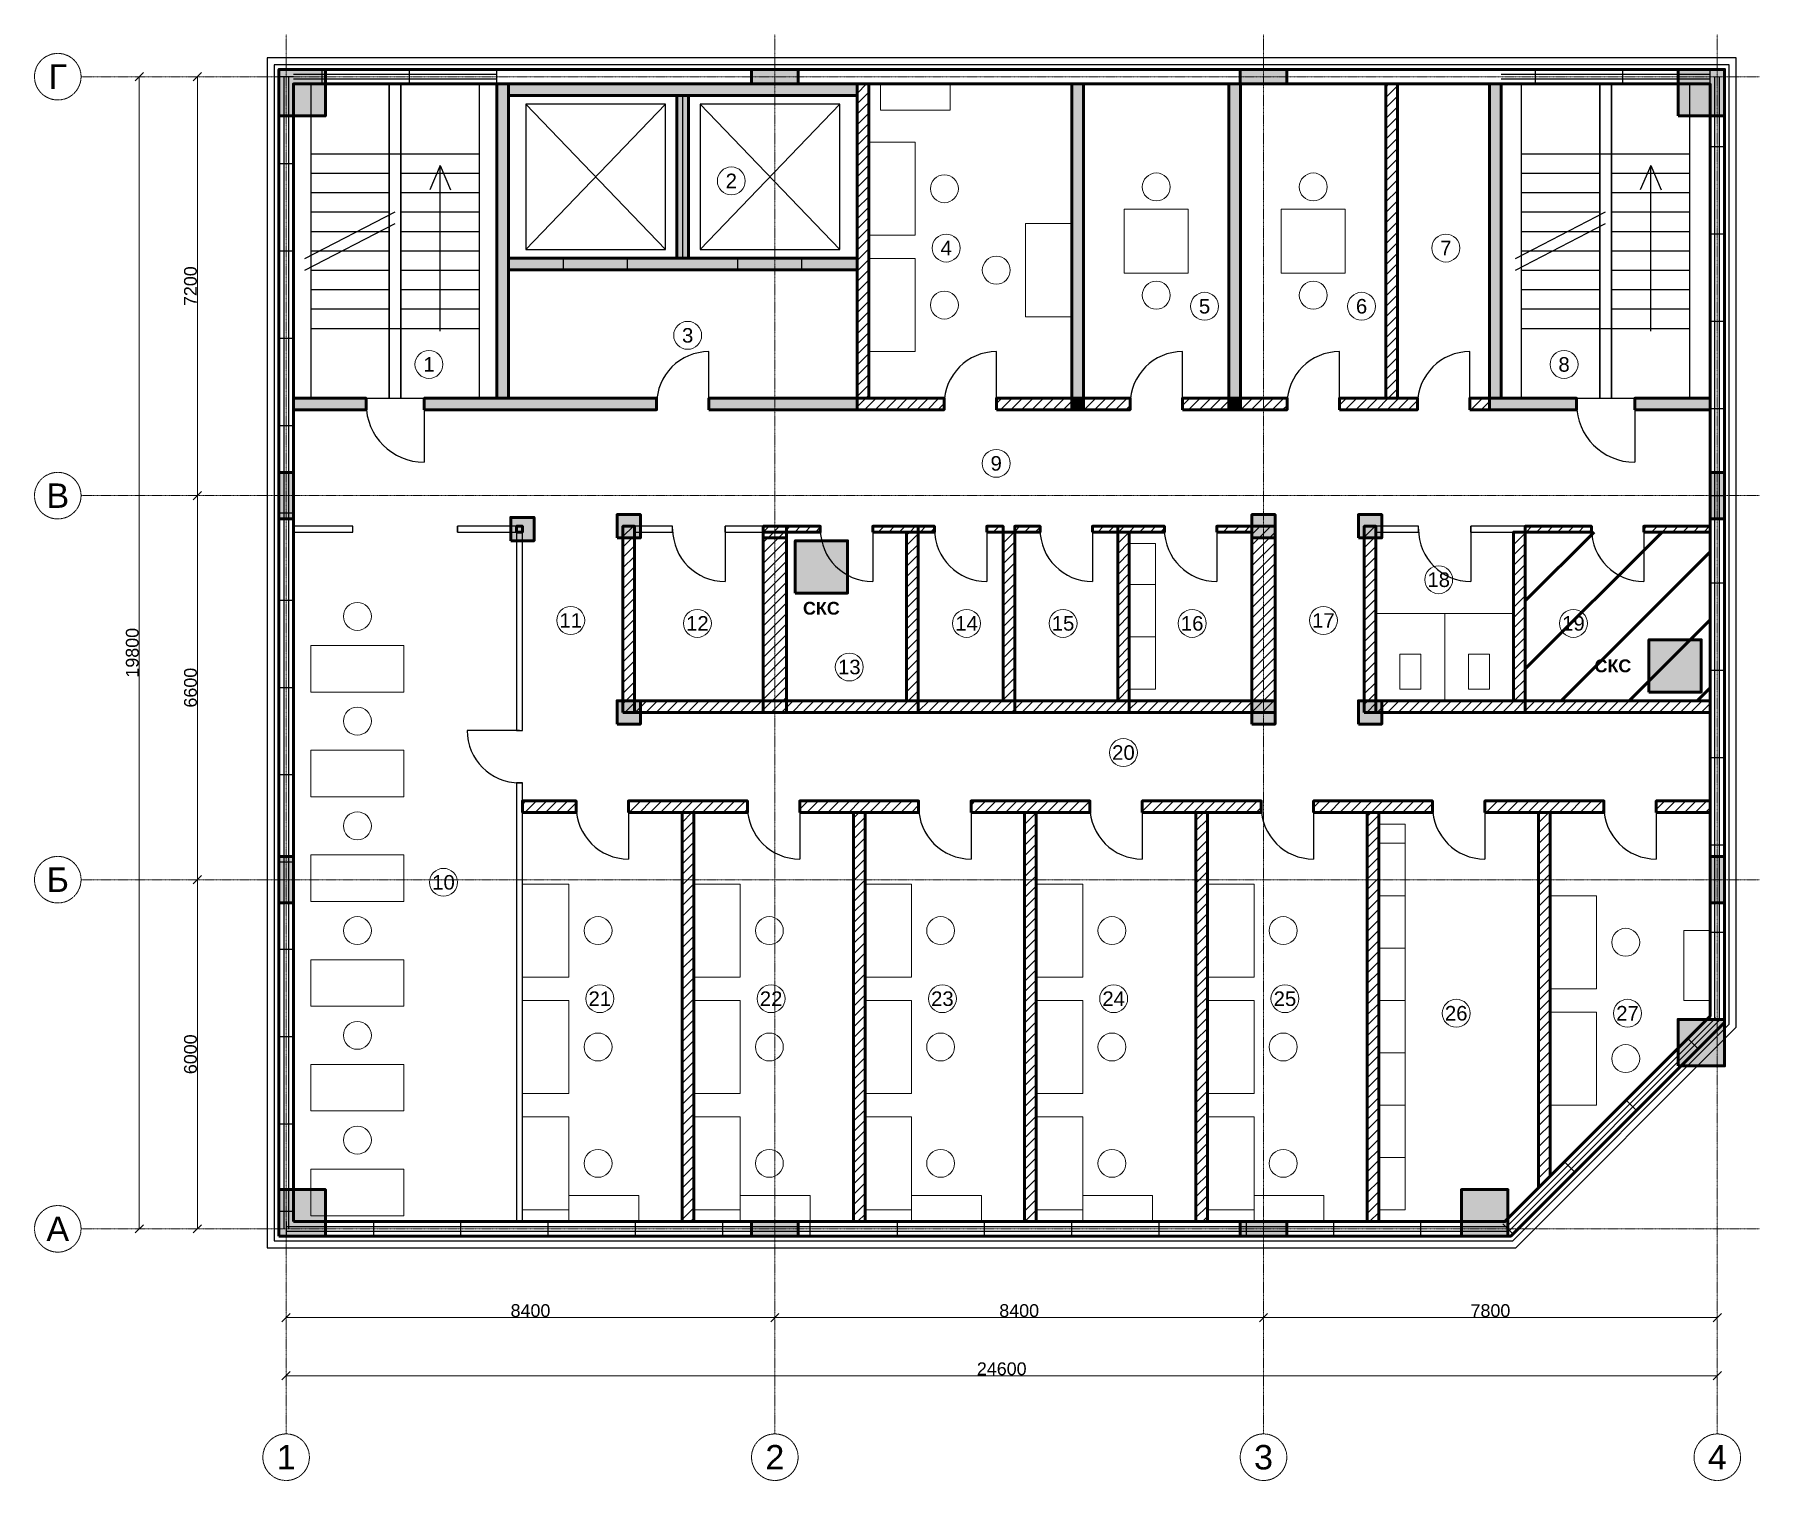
# Model space of a CAD drawing. Header units: millimetres. Extents: x -4325 to 25325, y -4325 to 20525.
import ezdxf
from ezdxf.enums import TextEntityAlignment as Align

# ---------------------------------------------------------------- set-up
doc = ezdxf.new("R2010")
doc.units = ezdxf.units.MM
doc.linetypes.add('CENTER2', pattern=[2.541, 1.587, -0.318, 0.318, -0.318])
for name, color, linetype, lineweight in [('A-ANNO-ROOM', 7, 'CONTINUOUS', 18), ('A-DIMS', 8, 'CONTINUOUS', 13), ('A-DOOR', 3, 'CONTINUOUS', 25), ('A-ELEV', 7, 'CONTINUOUS', 25), ('A-FACADE-PANEL', 8, 'CONTINUOUS', 25), ('A-FURN', 8, 'CONTINUOUS', 18), ('A-GLAZ-RIBBON', 5, 'CONTINUOUS', 25), ('A-GRID', 8, 'CENTER2', 13), ('A-HATCH', 9, 'CONTINUOUS', 9), ('A-OUTLINE', 7, 'CONTINUOUS', 50), ('A-SANI', 8, 'CONTINUOUS', 18), ('A-STAIR', 7, 'CONTINUOUS', 25), ('A-WALL-BLOCK', 9, 'CONTINUOUS', 50), ('A-WALL-GLASS', 4, 'CONTINUOUS', 25), ('A-WALL-RC', 7, 'CONTINUOUS', 50), ('E-SCS-RISER', 1, 'CONTINUOUS', 50), ('E-SERVER-ROOM', 1, 'CONTINUOUS', 50)]:
    doc.layers.add(name, color=color, linetype=linetype, lineweight=lineweight)
doc.styles.add('Arial-Bold', font='arialbd.ttf')
doc.styles.get("Standard").update_dxf_attribs({"font": 'arial.ttf'})

msp = doc.modelspace()

# ---------------------------------------------------------------- hatches: boundary and pattern name
at = {"layer": 'A-HATCH'}
h = msp.add_hatch(dxfattribs=at)
h.set_pattern_fill('ANSI31', scale=40)
h.paths.add_polyline_path([(9815, 14275), (10015, 14275), (10015, 19675), (10015, 19675), (9815, 19675), (9815, 19675)])
h = msp.add_hatch(dxfattribs=at)
h.set_pattern_fill('ANSI31', scale=40)
h.paths.add_polyline_path([(18904, 14275), (19104, 14275), (19104, 19675), (19104, 19675), (18904, 19675), (18904, 19675)])
h = msp.add_hatch(dxfattribs=at)
h.set_pattern_fill('ANSI31', scale=40)
h.paths.add_polyline_path([(9815, 14075), (11310, 14075), (11310, 14275), (9815, 14275)])
h = msp.add_hatch(dxfattribs=at)
h.set_pattern_fill('ANSI31', scale=40)
h.paths.add_polyline_path([(12210, 14075), (13506, 14075), (13506, 14275), (12210, 14275)])
h = msp.add_hatch(dxfattribs=at)
h.set_pattern_fill('ANSI31', scale=40)
h.paths.add_polyline_path([(13706, 14075), (14506, 14075), (14506, 14275), (13706, 14275)])
h = msp.add_hatch(dxfattribs=at)
h.set_pattern_fill('ANSI31', scale=40)
h.paths.add_polyline_path([(15406, 14075), (16205, 14075), (16205, 14275), (15406, 14275)])
h = msp.add_hatch(dxfattribs=at)
h.set_pattern_fill('ANSI31', scale=40)
h.paths.add_polyline_path([(16405, 14075), (17204, 14075), (17204, 14275), (16405, 14275)])
h = msp.add_hatch(dxfattribs=at)
h.set_pattern_fill('ANSI31', scale=40)
h.paths.add_polyline_path([(18104, 14075), (19445, 14075), (19445, 14275), (18104, 14275)])
h = msp.add_hatch(dxfattribs=at)
h.set_pattern_fill('ANSI31', scale=40)
h.paths.add_polyline_path([(20345, 14075), (20686, 14075), (20686, 14275), (20345, 14275)])
h = msp.add_hatch(dxfattribs=at)
h.set_pattern_fill('ANSI31', scale=40)
h.paths.add_polyline_path([(3962, 11975), (4062, 11975), (4062, 12075), (3962, 12075)])
h = msp.add_hatch(dxfattribs=at)
h.set_pattern_fill('ANSI31', scale=40)
h.paths.add_polyline_path([(5789, 8875), (5989, 8875), (5989, 12075), (5789, 12075)])
h = msp.add_hatch(dxfattribs=at)
h.set_pattern_fill('ANSI31', scale=40)
h.paths.add_polyline_path([(8200, 11875), (8600, 11875), (8600, 12075), (8200, 12075)])
h = msp.add_hatch(dxfattribs=at)
h.set_pattern_fill('ANSI31', scale=40)
h.paths.add_polyline_path([(8200, 9075), (8600, 9075), (8600, 11975), (8200, 11975)])
h = msp.add_hatch(dxfattribs=at)
h.set_pattern_fill('ANSI31', scale=40)
h.paths.add_polyline_path([(8600, 11975), (9182, 11975), (9182, 12075), (8600, 12075)])
h = msp.add_hatch(dxfattribs=at)
h.set_pattern_fill('ANSI31', scale=40)
h.paths.add_polyline_path([(10082, 11975), (10865, 11975), (10865, 12075), (10082, 12075)])
h = msp.add_hatch(dxfattribs=at)
h.set_pattern_fill('ANSI31', scale=40)
h.paths.add_polyline_path([(10665, 9075), (10865, 9075), (10865, 11975), (10665, 11975)])
h = msp.add_hatch(dxfattribs=at)
h.set_pattern_fill('ANSI31', scale=40)
h.paths.add_polyline_path([(10865, 11975), (11144, 11975), (11144, 12075), (10865, 12075)])
h = msp.add_hatch(dxfattribs=at)
h.set_pattern_fill('ANSI31', scale=40)
h.paths.add_polyline_path([(12044, 11975), (12324, 11975), (12324, 12075), (12044, 12075)])
h = msp.add_hatch(dxfattribs=at)
h.set_pattern_fill('ANSI31', scale=40)
h.paths.add_polyline_path([(12324, 9075), (12524, 9075), (12524, 11975), (12324, 11975)])
h = msp.add_hatch(dxfattribs=at)
h.set_pattern_fill('ANSI31', scale=40)
h.paths.add_polyline_path([(12524, 11975), (12958, 11975), (12958, 12075), (12524, 12075)])
h = msp.add_hatch(dxfattribs=at)
h.set_pattern_fill('ANSI31', scale=40)
h.paths.add_polyline_path([(13858, 11975), (14293, 11975), (14293, 12075), (13858, 12075)])
h = msp.add_hatch(dxfattribs=at)
h.set_pattern_fill('ANSI31', scale=40)
h.paths.add_polyline_path([(14293, 11975), (15096, 11975), (15096, 12075), (14293, 12075)])
h = msp.add_hatch(dxfattribs=at)
h.set_pattern_fill('ANSI31', scale=40)
h.paths.add_polyline_path([(14293, 9075), (14493, 9075), (14493, 11975), (14293, 11975)])
h = msp.add_hatch(dxfattribs=at)
h.set_pattern_fill('ANSI31', scale=40)
h.paths.add_polyline_path([(15996, 11975), (16600, 11975), (16600, 12075), (15996, 12075)])
h = msp.add_hatch(dxfattribs=at)
h.set_pattern_fill('ANSI31', scale=40)
h.paths.add_polyline_path([(16600, 8875), (17000, 8875), (17000, 12075), (16600, 12075)])
h = msp.add_hatch(dxfattribs=at)
h.set_pattern_fill('ANSI31', scale=40)
h.paths.add_polyline_path([(18531, 8875), (18731, 8875), (18731, 12075), (18531, 12075)])
h = msp.add_hatch(dxfattribs=at)
h.set_pattern_fill('ANSI31', scale=40)
h.paths.add_polyline_path([(21097, 9075), (21297, 9075), (21297, 11975), (21097, 11975)])
h = msp.add_hatch(dxfattribs=at)
h.set_pattern_fill('ANSI31', scale=40)
h.paths.add_polyline_path([(21297, 11975), (22436, 11975), (22436, 12075), (21297, 12075)])
h = msp.add_hatch(dxfattribs=at)
h.set_pattern_fill('ANSI31', scale=40)
h.paths.add_polyline_path([(23336, 11975), (24475, 11975), (24475, 11975), (24475, 12075), (24475, 12075), (23336, 12075)])
h = msp.add_hatch(dxfattribs=at)
h.set_pattern_fill('ANSI31', scale=40)
h.paths.add_polyline_path([(5989, 8875), (8200, 8875), (8200, 9075), (5989, 9075)])
h = msp.add_hatch(dxfattribs=at)
h.set_pattern_fill('ANSI31', scale=40)
h.paths.add_polyline_path([(8200, 8875), (8600, 8875), (8600, 9075), (8200, 9075)])
h = msp.add_hatch(dxfattribs=at)
h.set_pattern_fill('ANSI31', scale=40)
h.paths.add_polyline_path([(8600, 8875), (10865, 8875), (10865, 9075), (8600, 9075)])
h = msp.add_hatch(dxfattribs=at)
h.set_pattern_fill('ANSI31', scale=40)
h.paths.add_polyline_path([(10865, 8875), (12524, 8875), (12524, 9075), (10865, 9075)])
h = msp.add_hatch(dxfattribs=at)
h.set_pattern_fill('ANSI31', scale=40)
h.paths.add_polyline_path([(12524, 8875), (14493, 8875), (14493, 9075), (12524, 9075)])
h = msp.add_hatch(dxfattribs=at)
h.set_pattern_fill('ANSI31', scale=40)
h.paths.add_polyline_path([(14493, 8875), (16600, 8875), (16600, 9075), (14493, 9075)])
h = msp.add_hatch(dxfattribs=at)
h.set_pattern_fill('ANSI31', scale=40)
h.paths.add_polyline_path([(18731, 8875), (21297, 8875), (21297, 9075), (18731, 9075)])
h = msp.add_hatch(dxfattribs=at)
h.set_pattern_fill('ANSI31', scale=40)
h.paths.add_polyline_path([(21297, 8875), (24475, 8875), (24475, 8875), (24475, 9075), (24475, 9075), (21297, 9075)])
h = msp.add_hatch(dxfattribs=at)
h.set_pattern_fill('ANSI31', scale=40)
h.paths.add_polyline_path([(4062, 7155), (4984, 7155), (4984, 7355), (4062, 7355)])
h = msp.add_hatch(dxfattribs=at)
h.set_pattern_fill('ANSI31', scale=40)
h.paths.add_polyline_path([(5884, 7155), (7928, 7155), (7928, 7355), (5884, 7355)])
h = msp.add_hatch(dxfattribs=at)
h.set_pattern_fill('ANSI31', scale=40)
h.paths.add_polyline_path([(6806, 125), (7006, 125), (7006, 125), (7006, 7155), (6806, 7155), (6806, 125)])
h = msp.add_hatch(dxfattribs=at)
h.set_pattern_fill('ANSI31', scale=40)
h.paths.add_polyline_path([(8828, 7155), (10872, 7155), (10872, 7355), (8828, 7355)])
h = msp.add_hatch(dxfattribs=at)
h.set_pattern_fill('ANSI31', scale=40)
h.paths.add_polyline_path([(9750, 125), (9950, 125), (9950, 125), (9950, 7155), (9750, 7155), (9750, 125)])
h = msp.add_hatch(dxfattribs=at)
h.set_pattern_fill('ANSI31', scale=40)
h.paths.add_polyline_path([(11772, 7155), (13816, 7155), (13816, 7355), (11772, 7355)])
h = msp.add_hatch(dxfattribs=at)
h.set_pattern_fill('ANSI31', scale=40)
h.paths.add_polyline_path([(12694, 125), (12894, 125), (12894, 125), (12894, 7155), (12694, 7155), (12694, 125)])
h = msp.add_hatch(dxfattribs=at)
h.set_pattern_fill('ANSI31', scale=40)
h.paths.add_polyline_path([(14716, 7155), (16760, 7155), (16760, 7355), (14716, 7355)])
h = msp.add_hatch(dxfattribs=at)
h.set_pattern_fill('ANSI31', scale=40)
h.paths.add_polyline_path([(15638, 125), (15838, 125), (15838, 125), (15838, 7155), (15638, 7155), (15638, 125)])
h = msp.add_hatch(dxfattribs=at)
h.set_pattern_fill('ANSI31', scale=40)
h.paths.add_polyline_path([(17660, 7155), (19704, 7155), (19704, 7355), (17660, 7355)])
h = msp.add_hatch(dxfattribs=at)
h.set_pattern_fill('ANSI31', scale=40)
h.paths.add_polyline_path([(18582, 125), (18782, 125), (18782, 125), (18782, 7155), (18582, 7155), (18582, 125)])
h = msp.add_hatch(dxfattribs=at)
h.set_pattern_fill('ANSI31', scale=40)
h.paths.add_polyline_path([(20604, 7155), (22650, 7155), (22650, 7355), (20604, 7355)])
h = msp.add_hatch(dxfattribs=at)
h.set_pattern_fill('ANSI31', scale=40)
h.paths.add_polyline_path([(21726, 903), (21726, 7155), (21526, 7155), (21526, 703)])
h = msp.add_hatch(dxfattribs=at)
h.set_pattern_fill('ANSI31', scale=40)
h.paths.add_polyline_path([(23550, 7155), (24475, 7155), (24475, 7155), (24475, 7355), (24475, 7355), (23550, 7355)])
at = {"layer": 'A-WALL-RC'}
h = msp.add_hatch(color=7, dxfattribs=at)
h.dxf.hatch_style = 1
h.paths.add_polyline_path([(-125, 19125), (675, 19125), (675, 19925), (-125, 19925)])
h = msp.add_hatch(color=7, dxfattribs=at)
h.dxf.hatch_style = 1
h.paths.add_polyline_path([(8000, 19675), (8800, 19675), (8800, 19925), (8000, 19925)])
h = msp.add_hatch(color=7, dxfattribs=at)
h.dxf.hatch_style = 1
h.paths.add_polyline_path([(16400, 19675), (17200, 19675), (17200, 19925), (16400, 19925)])
h = msp.add_hatch(color=7, dxfattribs=at)
h.dxf.hatch_style = 1
h.paths.add_polyline_path([(23925, 19125), (24725, 19125), (24725, 19925), (23925, 19925)])
h = msp.add_hatch(color=7, dxfattribs=at)
h.dxf.hatch_style = 1
h.paths.add_polyline_path([(3622, 14275), (3822, 14275), (3822, 19675), (3822, 19675), (3622, 19675), (3622, 19675)])
h = msp.add_hatch(color=7, dxfattribs=at)
h.dxf.hatch_style = 1
h.paths.add_polyline_path([(3822, 19475), (9815, 19475), (9815, 19675), (9815, 19675), (3822, 19675), (3822, 19675)])
h = msp.add_hatch(color=7, dxfattribs=at)
h.dxf.hatch_style = 1
h.paths.add_polyline_path([(13506, 14275), (13706, 14275), (13706, 19675), (13706, 19675), (13506, 19675), (13506, 19675)])
h = msp.add_hatch(color=7, dxfattribs=at)
h.dxf.hatch_style = 1
h.paths.add_polyline_path([(16205, 14275), (16405, 14275), (16405, 19675), (16405, 19675), (16205, 19675), (16205, 19675)])
h = msp.add_hatch(color=7, dxfattribs=at)
h.dxf.hatch_style = 1
h.paths.add_polyline_path([(20686, 14275), (20886, 14275), (20886, 19675), (20886, 19675), (20686, 19675), (20686, 19675)])
h = msp.add_hatch(color=7, dxfattribs=at)
h.dxf.hatch_style = 1
h.paths.add_polyline_path([(6718, 16679), (6918, 16679), (6918, 19475), (6718, 19475)])
h = msp.add_hatch(color=7, dxfattribs=at)
h.dxf.hatch_style = 1
h.paths.add_polyline_path([(3822, 16479), (9815, 16479), (9815, 16679), (3822, 16679)])
h = msp.add_hatch(color=7, dxfattribs=at)
h.dxf.hatch_style = 1
h.paths.add_polyline_path([(125, 14075), (125, 14075), (1374, 14075), (1374, 14275), (125, 14275), (125, 14275)])
h = msp.add_hatch(color=7, dxfattribs=at)
h.dxf.hatch_style = 1
h.paths.add_polyline_path([(2374, 14075), (6368, 14075), (6368, 14275), (2374, 14275)])
h = msp.add_hatch(color=7, dxfattribs=at)
h.dxf.hatch_style = 1
h.paths.add_polyline_path([(7268, 14075), (9815, 14075), (9815, 14275), (7268, 14275)])
h = msp.add_hatch(color=7, dxfattribs=at)
h.dxf.hatch_style = 1
h.paths.add_polyline_path([(13506, 14075), (13706, 14075), (13706, 14275), (13506, 14275)])
h = msp.add_hatch(color=7, dxfattribs=at)
h.dxf.hatch_style = 1
h.paths.add_polyline_path([(16205, 14075), (16405, 14075), (16405, 14275), (16205, 14275)])
h = msp.add_hatch(color=7, dxfattribs=at)
h.dxf.hatch_style = 1
h.paths.add_polyline_path([(20686, 14075), (22180, 14075), (22180, 14275), (20686, 14275)])
h = msp.add_hatch(color=7, dxfattribs=at)
h.dxf.hatch_style = 1
h.paths.add_polyline_path([(23180, 14075), (24475, 14075), (24475, 14075), (24475, 14275), (24475, 14275), (23180, 14275)])
h = msp.add_hatch(color=7, dxfattribs=at)
h.dxf.hatch_style = 1
h.paths.add_polyline_path([(-125, 12200), (125, 12200), (125, 13000), (-125, 13000)])
h = msp.add_hatch(color=7, dxfattribs=at)
h.dxf.hatch_style = 1
h.paths.add_polyline_path([(24475, 12200), (24725, 12200), (24725, 13000), (24475, 13000)])
h = msp.add_hatch(color=7, dxfattribs=at)
h.dxf.hatch_style = 1
h.paths.add_polyline_path([(3862, 11825), (4262, 11825), (4262, 12225), (3862, 12225)])
h = msp.add_hatch(color=7, dxfattribs=at)
h.dxf.hatch_style = 1
h.paths.add_polyline_path([(5689, 11875), (6089, 11875), (6089, 12275), (5689, 12275)])
h = msp.add_hatch(color=7, dxfattribs=at)
h.dxf.hatch_style = 1
h.paths.add_polyline_path([(16600, 11875), (17000, 11875), (17000, 12275), (16600, 12275)])
h = msp.add_hatch(color=7, dxfattribs=at)
h.dxf.hatch_style = 1
h.paths.add_polyline_path([(18431, 11875), (18831, 11875), (18831, 12275), (18431, 12275)])
h = msp.add_hatch(color=7, dxfattribs=at)
h.dxf.hatch_style = 1
h.paths.add_polyline_path([(5689, 8675), (6089, 8675), (6089, 9075), (5689, 9075)])
h = msp.add_hatch(color=7, dxfattribs=at)
h.dxf.hatch_style = 1
h.paths.add_polyline_path([(16600, 8675), (17000, 8675), (17000, 9075), (16600, 9075)])
h = msp.add_hatch(color=7, dxfattribs=at)
h.dxf.hatch_style = 1
h.paths.add_polyline_path([(18431, 8675), (18831, 8675), (18831, 9075), (18431, 9075)])
h = msp.add_hatch(color=7, dxfattribs=at)
h.dxf.hatch_style = 1
h.paths.add_polyline_path([(-125, 5600), (125, 5600), (125, 6400), (-125, 6400)])
h = msp.add_hatch(color=7, dxfattribs=at)
h.dxf.hatch_style = 1
h.paths.add_polyline_path([(24475, 5600), (24725, 5600), (24725, 6400), (24475, 6400)])
h = msp.add_hatch(color=7, dxfattribs=at)
h.dxf.hatch_style = 1
h.paths.add_polyline_path([(23925, 2800), (24725, 2800), (24725, 3600), (23925, 3600)])
h = msp.add_hatch(color=7, dxfattribs=at)
h.dxf.hatch_style = 1
h.paths.add_polyline_path([(-125, -125), (675, -125), (675, 675), (-125, 675)])
h = msp.add_hatch(color=7, dxfattribs=at)
h.dxf.hatch_style = 1
h.paths.add_polyline_path([(20200, -125), (21000, -125), (21000, 675), (20200, 675)])
h = msp.add_hatch(color=7, dxfattribs=at)
h.dxf.hatch_style = 1
h.paths.add_polyline_path([(8000, -125), (8800, -125), (8800, 125), (8000, 125)])
h = msp.add_hatch(color=7, dxfattribs=at)
h.dxf.hatch_style = 1
h.paths.add_polyline_path([(16400, -125), (17200, -125), (17200, 125), (16400, 125)])
at = {"layer": 'E-SCS-RISER'}
h = msp.add_hatch(color=7, dxfattribs=at)
h.dxf.hatch_style = 1
h.paths.add_polyline_path([(8750, 10925), (9650, 10925), (9650, 11825), (8750, 11825)])
h = msp.add_hatch(color=7, dxfattribs=at)
h.dxf.hatch_style = 1
h.paths.add_polyline_path([(23425, 9225), (24325, 9225), (24325, 10125), (23425, 10125)])
at = {"layer": 'E-SERVER-ROOM'}
h = msp.add_hatch(dxfattribs=at)
h.set_pattern_fill('ANSI31', scale=260)
h.paths.add_polyline_path([(21297, 9075), (24475, 9075), (24475, 11975), (21297, 11975)])

# ---------------------------------------------------------------- linework, layer by layer
at = {"layer": 'A-ANNO-ROOM'}
for centre in [(7652, 18009), (11345, 16855), (19934, 16855), (15786, 15855), (18485, 15855), (6902, 15355), (2455, 14855), (21966, 14855), (12205, 13155), (19811, 11155), (4892, 10455), (17830, 10455), (7069, 10405), (11695, 10405), (13354, 10405), (15573, 10405), (22127, 10405), (9680, 9655), (14392, 8185), (2705, 5955), (5392, 3955), (8336, 3955), (11280, 3955), (14224, 3955), (17168, 3955), (20112, 3705), (23056, 3705)]:
    msp.add_circle(centre, 240, dxfattribs=at)
at = {"layer": 'A-DIMS'}
for p, q in [((-2596, 19729), (-2454, 19871)), ((-1596, 19729), (-1454, 19871)), ((-2525, 0), (-2525, 19800)), ((-1525, 12600), (-1525, 19800)), ((-1596, 12529), (-1454, 12671)), ((-1596, 12529), (-1454, 12671)), ((-1525, 6000), (-1525, 12600)), ((-1596, 5929), (-1454, 6071)), ((-1596, 5929), (-1454, 6071)), ((-1525, 0), (-1525, 6000)), ((-2596, -71), (-2454, 71)), ((-1596, -71), (-1454, 71)), ((-71, -1596), (71, -1454)), ((8329, -1596), (8471, -1454)), ((8329, -1596), (8471, -1454)), ((16729, -1596), (16871, -1454)), ((16729, -1596), (16871, -1454)), ((24529, -1596), (24671, -1454)), ((0, -1525), (8400, -1525)), ((8400, -1525), (16800, -1525)), ((16800, -1525), (24600, -1525)), ((-71, -2596), (71, -2454)), ((0, -2525), (24600, -2525)), ((24529, -2596), (24671, -2454))]:
    msp.add_line(p, q, dxfattribs=at)
at = {"layer": 'A-DOOR'}
for p, q in [((4770, 16479), (4770, 16679)), ((5870, 16479), (5870, 16679)), ((7767, 16479), (7767, 16679)), ((8867, 16479), (8867, 16679)), ((7268, 14175), (7268, 15075)), ((12210, 14175), (12210, 15075)), ((15406, 14175), (15406, 15075)), ((18104, 14175), (18104, 15075)), ((20345, 14175), (20345, 15075)), ((1374, 14075), (1374, 14275)), ((2374, 14075), (2374, 14275)), ((6368, 14075), (6368, 14275)), ((7268, 14075), (7268, 14275)), ((11310, 14075), (11310, 14275)), ((12210, 14075), (12210, 14275)), ((14506, 14075), (14506, 14275)), ((15406, 14075), (15406, 14275)), ((17204, 14075), (17204, 14275)), ((18104, 14075), (18104, 14275)), ((19445, 14075), (19445, 14275)), ((20345, 14075), (20345, 14275)), ((22180, 14075), (22180, 14275)), ((23180, 14075), (23180, 14275)), ((2374, 14175), (2374, 13175)), ((23180, 14175), (23180, 13175)), ((1144, 11975), (1144, 12075)), ((2944, 11975), (2944, 12075)), ((6644, 11975), (6644, 12075)), ((7544, 11975), (7544, 12075)), ((7544, 12025), (7544, 11125)), ((9182, 11975), (9182, 12075)), ((10082, 11975), (10082, 12075)), ((10082, 12025), (10082, 11125)), ((11144, 11975), (11144, 12075)), ((12044, 11975), (12044, 12075)), ((12044, 12025), (12044, 11125)), ((12958, 11975), (12958, 12075)), ((13858, 11975), (13858, 12075)), ((13858, 12025), (13858, 11125)), ((15096, 11975), (15096, 12075)), ((15996, 11975), (15996, 12075)), ((15996, 12025), (15996, 11125)), ((19464, 11975), (19464, 12075)), ((20364, 11975), (20364, 12075)), ((20364, 12025), (20364, 11125)), ((22436, 11975), (22436, 12075)), ((23336, 11975), (23336, 12075)), ((23336, 12025), (23336, 11125)), ((4012, 8565), (3112, 8565)), ((3962, 8565), (4062, 8565)), ((3962, 7665), (4062, 7665)), ((4984, 7155), (4984, 7355)), ((5884, 7155), (5884, 7355)), ((5884, 7255), (5884, 6355)), ((7928, 7155), (7928, 7355)), ((8828, 7155), (8828, 7355)), ((8828, 7255), (8828, 6355)), ((10872, 7155), (10872, 7355)), ((11772, 7155), (11772, 7355)), ((11772, 7255), (11772, 6355)), ((13816, 7155), (13816, 7355)), ((14716, 7155), (14716, 7355)), ((14716, 7255), (14716, 6355)), ((16760, 7155), (16760, 7355)), ((17660, 7155), (17660, 7355)), ((17660, 7255), (17660, 6355)), ((19704, 7155), (19704, 7355)), ((20604, 7155), (20604, 7355)), ((20604, 7255), (20604, 6355)), ((22650, 7155), (22650, 7355)), ((23550, 7155), (23550, 7355)), ((23550, 7255), (23550, 6355))]:
    msp.add_line(p, q, dxfattribs=at)
for centre, radius, start, end in [((7268, 14175), 900, 90, 180), ((12210, 14175), 900, 90, 180), ((15406, 14175), 900, 90, 180), ((18104, 14175), 900, 90, 180), ((20345, 14175), 900, 90, 180), ((2374, 14175), 1000, 180, -90), ((23180, 14175), 1000, 180, -90), ((7544, 12025), 900, 180, -90), ((10082, 12025), 900, 180, -90), ((12044, 12025), 900, 180, -90), ((13858, 12025), 900, 180, -90), ((15996, 12025), 900, 180, -90), ((20364, 12025), 900, 180, -90), ((23336, 12025), 900, 180, -90), ((4012, 8565), 900, 180, -90), ((5884, 7255), 900, 180, -90), ((8828, 7255), 900, 180, -90), ((11772, 7255), 900, 180, -90), ((14716, 7255), 900, 180, -90), ((17660, 7255), 900, 180, -90), ((20604, 7255), 900, 180, -90), ((23550, 7255), 900, 180, -90)]:
    msp.add_arc(centre, radius, start, end, dxfattribs=at)
at = {"layer": 'A-ELEV'}
for p, q in [((4120, 16829), (6520, 19325)), ((4120, 19325), (6520, 16829)), ((6818, 16679), (6818, 19475)), ((7117, 16829), (9517, 19325)), ((7117, 19325), (9517, 16829))]:
    msp.add_line(p, q, dxfattribs=at)
for points in [[(4120, 16829), (6520, 16829), (6520, 19325), (4120, 19325)], [(7117, 16829), (9517, 16829), (9517, 19325), (7117, 19325)]]:
    msp.add_lwpolyline(points, close=True, dxfattribs=at)
at = {"layer": 'A-FACADE-PANEL'}
for points in [[(-325, -325), (21135, -325), (24925, 3465), (24925, 20125), (-325, 20125)], [(-205, -205), (21085, -205), (24805, 3515), (24805, 20005), (-205, 20005)]]:
    msp.add_lwpolyline(points, close=True, dxfattribs=at)
at = {"layer": 'A-FURN'}
for p, q in [((14493, 11075), (14943, 11075)), ((14493, 10175), (14943, 10175)), ((18782, 6625), (19232, 6625)), ((18782, 5725), (19232, 5725)), ((18782, 4825), (19232, 4825)), ((18782, 3925), (19232, 3925)), ((18782, 3025), (19232, 3025)), ((18782, 2125), (19232, 2125)), ((18782, 1225), (19232, 1225))]:
    msp.add_line(p, q, dxfattribs=at)
for points in [[(10215, 19225), (11415, 19225), (11415, 19675), (10215, 19675)], [(10015, 17075), (10815, 17075), (10815, 18675), (10015, 18675)], [(14406, 16425), (15505, 16425), (15505, 17525), (14406, 17525)], [(17105, 16425), (18204, 16425), (18204, 17525), (17105, 17525)], [(12706, 15675), (13506, 15675), (13506, 17275), (12706, 17275)], [(10015, 15075), (10815, 15075), (10815, 16675), (10015, 16675)], [(14493, 9275), (14943, 9275), (14943, 11775), (14493, 11775)], [(425, 9225), (2025, 9225), (2025, 10025), (425, 10025)], [(425, 7425), (2025, 7425), (2025, 8225), (425, 8225)], [(18782, 325), (19232, 325), (19232, 6955), (18782, 6955)], [(425, 5625), (2025, 5625), (2025, 6425), (425, 6425)], [(4062, 4325), (4862, 4325), (4862, 5925), (4062, 5925)], [(7006, 4325), (7806, 4325), (7806, 5925), (7006, 5925)], [(9950, 4325), (10750, 4325), (10750, 5925), (9950, 5925)], [(12894, 4325), (13694, 4325), (13694, 5925), (12894, 5925)], [(15838, 4325), (16638, 4325), (16638, 5925), (15838, 5925)], [(21726, 4125), (22526, 4125), (22526, 5725), (21726, 5725)], [(24025, 3925), (24475, 3925), (24475, 5125), (24025, 5125)], [(425, 3825), (2025, 3825), (2025, 4625), (425, 4625)], [(4062, 2325), (4862, 2325), (4862, 3925), (4062, 3925)], [(7006, 2325), (7806, 2325), (7806, 3925), (7006, 3925)], [(9950, 2325), (10750, 2325), (10750, 3925), (9950, 3925)], [(12894, 2325), (13694, 2325), (13694, 3925), (12894, 3925)], [(15838, 2325), (16638, 2325), (16638, 3925), (15838, 3925)], [(21726, 2125), (22526, 2125), (22526, 3725), (21726, 3725)], [(425, 2025), (2025, 2025), (2025, 2825), (425, 2825)], [(4062, 325), (4862, 325), (4862, 1925), (4062, 1925)], [(7006, 325), (7806, 325), (7806, 1925), (7006, 1925)], [(9950, 325), (10750, 325), (10750, 1925), (9950, 1925)], [(12894, 325), (13694, 325), (13694, 1925), (12894, 1925)], [(15838, 325), (16638, 325), (16638, 1925), (15838, 1925)], [(425, 225), (2025, 225), (2025, 1025), (425, 1025)], [(4862, 125), (6062, 125), (6062, 575), (4862, 575)], [(7806, 125), (9006, 125), (9006, 575), (7806, 575)], [(10750, 125), (11950, 125), (11950, 575), (10750, 575)], [(13694, 125), (14894, 125), (14894, 575), (13694, 575)], [(16638, 125), (17838, 125), (17838, 575), (16638, 575)]]:
    msp.add_lwpolyline(points, close=True, dxfattribs=at)
for centre in [(11315, 17875), (14956, 17905), (17654, 17905), (12206, 16475), (11315, 15875), (14956, 16045), (17654, 16045), (1225, 10525), (1225, 8725), (1225, 6925), (1225, 5125), (5362, 5125), (8306, 5125), (11250, 5125), (14194, 5125), (17138, 5125), (23026, 4925), (1225, 3325), (5362, 3125), (8306, 3125), (11250, 3125), (14194, 3125), (17138, 3125), (23026, 2925), (1225, 1525), (5362, 1125), (8306, 1125), (11250, 1125), (14194, 1125), (17138, 1125)]:
    msp.add_circle(centre, 240, dxfattribs=at)
at = {"layer": 'A-GLAZ-RIBBON'}
for p, q in [((622, 19675), (622, 19925)), ((2122, 19675), (2122, 19925)), ((3622, 19675), (3622, 19925)), ((21475, 19675), (21475, 19925)), ((22975, 19675), (22975, 19925)), ((24475, 19675), (24475, 19925)), ((125, 19800), (-125, 19800)), ((-40, 19800), (-40, 0)), ((40, 19800), (40, 0)), ((3622, 19840), (125, 19840)), ((3622, 19760), (125, 19760)), ((24475, 19840), (20886, 19840)), ((24475, 19760), (20886, 19760)), ((24560, 3600), (24560, 19800)), ((24640, 3600), (24640, 19800)), ((24475, 18600), (24725, 18600)), ((125, 18300), (-125, 18300)), ((24475, 17100), (24725, 17100)), ((125, 16800), (-125, 16800)), ((24475, 15600), (24725, 15600)), ((125, 15300), (-125, 15300)), ((24475, 14100), (24725, 14100)), ((125, 13800), (-125, 13800)), ((24475, 12600), (24725, 12600)), ((125, 12300), (-125, 12300)), ((24475, 11100), (24725, 11100)), ((125, 10800), (-125, 10800)), ((24475, 9600), (24725, 9600)), ((125, 9300), (-125, 9300)), ((24475, 8100), (24725, 8100)), ((125, 7800), (-125, 7800)), ((24475, 6600), (24725, 6600)), ((125, 6300), (-125, 6300)), ((24475, 5100), (24725, 5100)), ((125, 4800), (-125, 4800)), ((20972, 28), (24572, 3628)), ((21028, -28), (24628, 3572)), ((24475, 3600), (24725, 3600)), ((125, 3300), (-125, 3300)), ((24094, 3270), (24270, 3094)), ((23033, 2210), (23210, 2033)), ((125, 1800), (-125, 1800)), ((21972, 1149), (22149, 972)), ((125, 300), (-125, 300)), ((0, 125), (0, -125)), ((0, 40), (21000, 40)), ((1500, 125), (1500, -125)), ((3000, 125), (3000, -125)), ((4500, 125), (4500, -125)), ((6000, 125), (6000, -125)), ((7500, 125), (7500, -125)), ((9000, 125), (9000, -125)), ((10500, 125), (10500, -125)), ((12000, 125), (12000, -125)), ((13500, 125), (13500, -125)), ((15000, 125), (15000, -125)), ((16500, 125), (16500, -125)), ((18000, 125), (18000, -125)), ((19500, 125), (19500, -125)), ((20912, 88), (21088, -88)), ((21000, 125), (21000, -125)), ((0, -40), (21000, -40))]:
    msp.add_line(p, q, dxfattribs=at)
at = {"layer": 'A-GRID'}
for p, q in [((0, -3525), (0, 20525)), ((8400, -3525), (8400, 20525)), ((16800, -3525), (16800, 20525)), ((24600, -3525), (24600, 20525)), ((-3525, 19800), (25325, 19800)), ((-3525, 12600), (25325, 12600)), ((-3525, 6000), (25325, 6000)), ((-3525, 0), (25325, 0))]:
    msp.add_line(p, q, dxfattribs=at)
for centre in [(-3925, 19800), (-3925, 12600), (-3925, 6000), (-3925, 0), (0, -3925), (8400, -3925), (16800, -3925), (24600, -3925)]:
    msp.add_circle(centre, 400, dxfattribs=at)
at = {"layer": 'A-OUTLINE'}
for points in [[(-125, -125), (21052, -125), (24725, 3548), (24725, 19925), (-125, 19925)], [(125, 125), (20948, 125), (24475, 3652), (24475, 19675), (125, 19675)]]:
    msp.add_lwpolyline(points, close=True, dxfattribs=at)
at = {"layer": 'A-SANI'}
for points in [[(18731, 9075), (19914, 9075), (19914, 10575), (18731, 10575)], [(19914, 9075), (21097, 9075), (21097, 10575), (19914, 10575)], [(19142, 9275), (19502, 9275), (19502, 9875), (19142, 9875)], [(20326, 9275), (20686, 9275), (20686, 9875), (20326, 9875)]]:
    msp.add_lwpolyline(points, close=True, dxfattribs=at)
at = {"layer": 'A-STAIR'}
for p, q in [((424, 18475), (1774, 18475)), ((424, 18475), (3324, 18475)), ((1974, 18475), (3324, 18475)), ((21230, 18475), (22580, 18475)), ((21230, 18475), (24130, 18475)), ((22780, 18475), (24130, 18475)), ((424, 18142), (1774, 18142)), ((1974, 18142), (3324, 18142)), ((2648, 18275), (2468, 17855)), ((2648, 15425), (2648, 18275)), ((2648, 18275), (2828, 17855)), ((21230, 18142), (22580, 18142)), ((22780, 18142), (24130, 18142)), ((23456, 18275), (23276, 17855)), ((23456, 15425), (23456, 18275)), ((23456, 18275), (23636, 17855)), ((424, 17808), (1774, 17808)), ((1974, 17808), (3324, 17808)), ((21230, 17808), (22580, 17808)), ((22780, 17808), (24130, 17808)), ((324, 16675), (1874, 17475)), ((324, 16475), (1874, 17275)), ((424, 17475), (1774, 17475)), ((1974, 17475), (3324, 17475)), ((21130, 16675), (22680, 17475)), ((21130, 16475), (22680, 17275)), ((21230, 17475), (22580, 17475)), ((22780, 17475), (24130, 17475)), ((424, 17142), (1774, 17142)), ((1974, 17142), (3324, 17142)), ((21230, 17142), (22580, 17142)), ((22780, 17142), (24130, 17142)), ((424, 16808), (1774, 16808)), ((1974, 16808), (3324, 16808)), ((21230, 16808), (22580, 16808)), ((22780, 16808), (24130, 16808)), ((424, 16475), (1774, 16475)), ((1974, 16475), (3324, 16475)), ((21230, 16475), (22580, 16475)), ((22780, 16475), (24130, 16475)), ((424, 16142), (1774, 16142)), ((1974, 16142), (3324, 16142)), ((21230, 16142), (22580, 16142)), ((22780, 16142), (24130, 16142)), ((424, 15808), (1774, 15808)), ((1974, 15808), (3324, 15808)), ((21230, 15808), (22580, 15808)), ((22780, 15808), (24130, 15808)), ((424, 15475), (3324, 15475)), ((21230, 15475), (24130, 15475))]:
    msp.add_line(p, q, dxfattribs=at)
for points in [[(424, 14275), (1774, 14275), (1774, 19675), (424, 19675)], [(1774, 14275), (1974, 14275), (1974, 19675), (1774, 19675)], [(1974, 14275), (3324, 14275), (3324, 19675), (1974, 19675)], [(21230, 14275), (22580, 14275), (22580, 19675), (21230, 19675)], [(22580, 14275), (22780, 14275), (22780, 19675), (22580, 19675)], [(22780, 14275), (24130, 14275), (24130, 19675), (22780, 19675)]]:
    msp.add_lwpolyline(points, close=True, dxfattribs=at)
at = {"layer": 'A-WALL-BLOCK'}
for points in [[(9815, 14275), (10015, 14275), (10015, 19675), (10015, 19675), (9815, 19675), (9815, 19675)], [(18904, 14275), (19104, 14275), (19104, 19675), (19104, 19675), (18904, 19675), (18904, 19675)], [(9815, 14075), (11310, 14075), (11310, 14275), (9815, 14275)], [(12210, 14075), (13506, 14075), (13506, 14275), (12210, 14275)], [(13706, 14075), (14506, 14075), (14506, 14275), (13706, 14275)], [(15406, 14075), (16205, 14075), (16205, 14275), (15406, 14275)], [(16405, 14075), (17204, 14075), (17204, 14275), (16405, 14275)], [(18104, 14075), (19445, 14075), (19445, 14275), (18104, 14275)], [(20345, 14075), (20686, 14075), (20686, 14275), (20345, 14275)], [(3962, 11975), (4062, 11975), (4062, 12075), (3962, 12075)], [(5789, 8875), (5989, 8875), (5989, 12075), (5789, 12075)], [(8200, 11875), (8600, 11875), (8600, 12075), (8200, 12075)], [(8200, 9075), (8600, 9075), (8600, 11975), (8200, 11975)], [(8600, 11975), (9182, 11975), (9182, 12075), (8600, 12075)], [(10082, 11975), (10865, 11975), (10865, 12075), (10082, 12075)], [(10665, 9075), (10865, 9075), (10865, 11975), (10665, 11975)], [(10865, 11975), (11144, 11975), (11144, 12075), (10865, 12075)], [(12044, 11975), (12324, 11975), (12324, 12075), (12044, 12075)], [(12324, 9075), (12524, 9075), (12524, 11975), (12324, 11975)], [(12524, 11975), (12958, 11975), (12958, 12075), (12524, 12075)], [(13858, 11975), (14293, 11975), (14293, 12075), (13858, 12075)], [(14293, 11975), (15096, 11975), (15096, 12075), (14293, 12075)], [(14293, 9075), (14493, 9075), (14493, 11975), (14293, 11975)], [(15996, 11975), (16600, 11975), (16600, 12075), (15996, 12075)], [(16600, 8875), (17000, 8875), (17000, 12075), (16600, 12075)], [(18531, 8875), (18731, 8875), (18731, 12075), (18531, 12075)], [(21097, 9075), (21297, 9075), (21297, 11975), (21097, 11975)], [(21297, 11975), (22436, 11975), (22436, 12075), (21297, 12075)], [(23336, 11975), (24475, 11975), (24475, 11975), (24475, 12075), (24475, 12075), (23336, 12075)], [(5989, 8875), (8200, 8875), (8200, 9075), (5989, 9075)], [(8200, 8875), (8600, 8875), (8600, 9075), (8200, 9075)], [(8600, 8875), (10865, 8875), (10865, 9075), (8600, 9075)], [(10865, 8875), (12524, 8875), (12524, 9075), (10865, 9075)], [(12524, 8875), (14493, 8875), (14493, 9075), (12524, 9075)], [(14493, 8875), (16600, 8875), (16600, 9075), (14493, 9075)], [(18731, 8875), (21297, 8875), (21297, 9075), (18731, 9075)], [(21297, 8875), (24475, 8875), (24475, 8875), (24475, 9075), (24475, 9075), (21297, 9075)], [(4062, 7155), (4984, 7155), (4984, 7355), (4062, 7355)], [(5884, 7155), (7928, 7155), (7928, 7355), (5884, 7355)], [(6806, 125), (7006, 125), (7006, 125), (7006, 7155), (6806, 7155), (6806, 125)], [(8828, 7155), (10872, 7155), (10872, 7355), (8828, 7355)], [(9750, 125), (9950, 125), (9950, 125), (9950, 7155), (9750, 7155), (9750, 125)], [(11772, 7155), (13816, 7155), (13816, 7355), (11772, 7355)], [(12694, 125), (12894, 125), (12894, 125), (12894, 7155), (12694, 7155), (12694, 125)], [(14716, 7155), (16760, 7155), (16760, 7355), (14716, 7355)], [(15638, 125), (15838, 125), (15838, 125), (15838, 7155), (15638, 7155), (15638, 125)], [(17660, 7155), (19704, 7155), (19704, 7355), (17660, 7355)], [(18582, 125), (18782, 125), (18782, 125), (18782, 7155), (18582, 7155), (18582, 125)], [(20604, 7155), (22650, 7155), (22650, 7355), (20604, 7355)], [(21726, 903), (21726, 7155), (21526, 7155), (21526, 703)], [(23550, 7155), (24475, 7155), (24475, 7155), (24475, 7355), (24475, 7355), (23550, 7355)]]:
    msp.add_lwpolyline(points, close=True, dxfattribs=at)
at = {"layer": 'A-WALL-GLASS'}
for points in [[(125, 11975), (125, 11975), (1144, 11975), (1144, 12075), (125, 12075), (125, 12075)], [(2944, 11975), (3962, 11975), (3962, 12075), (2944, 12075)], [(3962, 8565), (4062, 8565), (4062, 11975), (3962, 11975)], [(5989, 11975), (6644, 11975), (6644, 12075), (5989, 12075)], [(7544, 11975), (8200, 11975), (8200, 12075), (7544, 12075)], [(18731, 11975), (19464, 11975), (19464, 12075), (18731, 12075)], [(20364, 11975), (21297, 11975), (21297, 12075), (20364, 12075)], [(3962, 125), (4062, 125), (4062, 125), (4062, 7665), (3962, 7665), (3962, 125)]]:
    msp.add_lwpolyline(points, close=True, dxfattribs=at)
at = {"layer": 'A-WALL-RC'}
for points in [[(-125, 19125), (675, 19125), (675, 19925), (-125, 19925)], [(8000, 19675), (8800, 19675), (8800, 19925), (8000, 19925)], [(16400, 19675), (17200, 19675), (17200, 19925), (16400, 19925)], [(23925, 19125), (24725, 19125), (24725, 19925), (23925, 19925)], [(3622, 14275), (3822, 14275), (3822, 19675), (3822, 19675), (3622, 19675), (3622, 19675)], [(3822, 19475), (9815, 19475), (9815, 19675), (9815, 19675), (3822, 19675), (3822, 19675)], [(13506, 14275), (13706, 14275), (13706, 19675), (13706, 19675), (13506, 19675), (13506, 19675)], [(16205, 14275), (16405, 14275), (16405, 19675), (16405, 19675), (16205, 19675), (16205, 19675)], [(20686, 14275), (20886, 14275), (20886, 19675), (20886, 19675), (20686, 19675), (20686, 19675)], [(6718, 16679), (6918, 16679), (6918, 19475), (6718, 19475)], [(3822, 16479), (9815, 16479), (9815, 16679), (3822, 16679)], [(125, 14075), (125, 14075), (1374, 14075), (1374, 14275), (125, 14275), (125, 14275)], [(2374, 14075), (6368, 14075), (6368, 14275), (2374, 14275)], [(7268, 14075), (9815, 14075), (9815, 14275), (7268, 14275)], [(13506, 14075), (13706, 14075), (13706, 14275), (13506, 14275)], [(16205, 14075), (16405, 14075), (16405, 14275), (16205, 14275)], [(20686, 14075), (22180, 14075), (22180, 14275), (20686, 14275)], [(23180, 14075), (24475, 14075), (24475, 14075), (24475, 14275), (24475, 14275), (23180, 14275)], [(-125, 12200), (125, 12200), (125, 13000), (-125, 13000)], [(24475, 12200), (24725, 12200), (24725, 13000), (24475, 13000)], [(3862, 11825), (4262, 11825), (4262, 12225), (3862, 12225)], [(5689, 11875), (6089, 11875), (6089, 12275), (5689, 12275)], [(16600, 11875), (17000, 11875), (17000, 12275), (16600, 12275)], [(18431, 11875), (18831, 11875), (18831, 12275), (18431, 12275)], [(5689, 8675), (6089, 8675), (6089, 9075), (5689, 9075)], [(16600, 8675), (17000, 8675), (17000, 9075), (16600, 9075)], [(18431, 8675), (18831, 8675), (18831, 9075), (18431, 9075)], [(-125, 5600), (125, 5600), (125, 6400), (-125, 6400)], [(24475, 5600), (24725, 5600), (24725, 6400), (24475, 6400)], [(23925, 2800), (24725, 2800), (24725, 3600), (23925, 3600)], [(-125, -125), (675, -125), (675, 675), (-125, 675)], [(20200, -125), (21000, -125), (21000, 675), (20200, 675)], [(8000, -125), (8800, -125), (8800, 125), (8000, 125)], [(16400, -125), (17200, -125), (17200, 125), (16400, 125)]]:
    msp.add_lwpolyline(points, close=True, dxfattribs=at)
at = {"layer": 'E-SCS-RISER'}
for points in [[(8750, 10925), (9650, 10925), (9650, 11825), (8750, 11825)], [(23425, 9225), (24325, 9225), (24325, 10125), (23425, 10125)]]:
    msp.add_lwpolyline(points, close=True, dxfattribs=at)

# ---------------------------------------------------------------- texts
at = {"layer": 'A-ANNO-ROOM'}
for s, p in [('2', (7652, 18009)), ('4', (11345, 16855)), ('7', (19934, 16855)), ('5', (15786, 15855)), ('6', (18485, 15855)), ('3', (6902, 15355)), ('1', (2455, 14855)), ('8', (21966, 14855)), ('9', (12205, 13155)), ('18', (19811, 11155)), ('11', (4892, 10455)), ('12', (7069, 10405)), ('14', (11695, 10405)), ('15', (13354, 10405)), ('16', (15573, 10405)), ('17', (17830, 10455)), ('19', (22127, 10405)), ('13', (9680, 9655)), ('20', (14392, 8185)), ('10', (2705, 5955)), ('21', (5392, 3955)), ('22', (8336, 3955)), ('23', (11280, 3955)), ('24', (14224, 3955)), ('25', (17168, 3955)), ('26', (20112, 3705)), ('27', (23056, 3705))]:
    msp.add_text(s, height=250, dxfattribs=at).set_placement(p, align=Align.MIDDLE_CENTER)
at = {"layer": 'A-DIMS'}
for s, p in [('7200', (-1645, 16200)), ('19800', (-2645, 9900)), ('6600', (-1645, 9300)), ('6000', (-1645, 3000))]:
    msp.add_text(s, height=220, rotation=90, dxfattribs=at).set_placement(p, align=Align.MIDDLE_CENTER)
for s, p in [('8400', (4200, -1405)), ('8400', (12600, -1405)), ('7800', (20700, -1405)), ('24600', (12300, -2405))]:
    msp.add_text(s, height=220, dxfattribs=at).set_placement(p, align=Align.MIDDLE_CENTER)
at = {"layer": 'A-GRID'}
for s, p in [('Г', (-3925, 19800)), ('В', (-3925, 12600)), ('Б', (-3925, 6000)), ('А', (-3925, 0)), ('1', (0, -3925)), ('2', (8400, -3925)), ('3', (16800, -3925)), ('4', (24600, -3925))]:
    msp.add_text(s, height=420, dxfattribs=at).set_placement(p, align=Align.MIDDLE_CENTER)
at = {"layer": 'E-SCS-RISER', "style": 'Arial-Bold'}
for p in [(9200, 10665), (22805, 9675)]:
    msp.add_text('СКС', height=220, dxfattribs=at).set_placement(p, align=Align.MIDDLE_CENTER)

doc.saveas('drawing.dxf')
